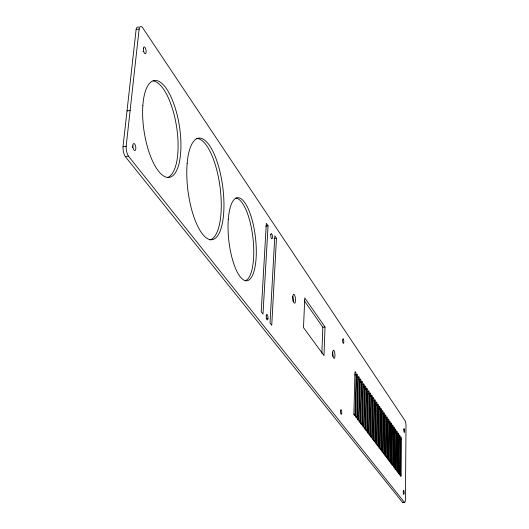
<?xml version="1.0" encoding="UTF-8"?>
<svg xmlns="http://www.w3.org/2000/svg" width="529" height="529" viewBox="0 0 529 529"><rect width="100%" height="100%" fill="white"/><g stroke="black" fill="none" stroke-linecap="round" stroke-linejoin="round"><path stroke-width="0.79" d="M401.121 475.062L401.458 439.52A1.964 0.43 86.1 0 0 401.028 437.033A1.964 0.43 86.1 0 0 400.565 438.25L400.222 473.872A1.99 0.436 86.4 0 0 400.651 476.364A1.99 0.436 86.4 0 0 401.121 475.062L399.891 475.135M395.626 467.795L396.029 431.776A1.99 0.443 86 0 0 395.593 429.244A1.99 0.443 86 0 0 395.11 430.461L394.694 466.565A2.023 0.45 86.4 0 0 395.137 469.097A2.023 0.45 86.4 0 0 395.626 467.795L394.376 467.867M397.014 469.633L397.405 433.734A1.984 0.436 86 0 0 396.968 431.214A1.984 0.436 86 0 0 396.486 432.431L396.089 468.41A2.01 0.45 86.4 0 0 396.532 470.936A2.01 0.45 86.4 0 0 397.014 469.633L395.771 469.706M398.397 471.458L398.767 435.678A1.977 0.436 86 0 0 398.33 433.172A1.977 0.436 86 0 0 397.861 434.382L397.477 470.241A2.004 0.443 86.4 0 0 397.92 472.761A2.004 0.443 86.4 0 0 398.397 471.458L397.153 471.531M399.765 473.27L400.116 437.609A1.971 0.43 86 0 0 399.686 435.109A1.971 0.43 86 0 0 399.216 436.326L398.853 472.066A1.997 0.436 86.4 0 0 399.289 474.566A1.997 0.436 86.4 0 0 399.765 473.27L398.529 473.336M391.387 462.187L391.844 425.805A2.017 0.45 85.9 0 0 391.394 423.233A2.017 0.45 85.9 0 0 390.898 424.456L390.428 460.924A2.043 0.463 86.3 0 0 390.878 463.497A2.043 0.463 86.3 0 0 391.387 462.187L390.118 462.26M392.809 464.072L393.252 427.809A2.01 0.45 86 0 0 392.802 425.256A2.01 0.45 86 0 0 392.313 426.473L391.863 462.822A2.037 0.456 86.3 0 0 392.313 465.381A2.037 0.456 86.3 0 0 392.809 464.072L391.546 464.145M394.647 429.799L394.224 465.943A2.03 0.456 86.3 0 1 393.728 467.246A2.03 0.456 86.3 0 1 393.285 464.7L393.715 428.477A1.997 0.443 86 0 1 394.204 427.253A1.997 0.443 86 0 1 394.647 429.799L393.404 429.879M385.568 454.497L386.104 417.612A2.05 0.469 85.9 0 0 385.641 414.994A2.05 0.469 85.9 0 0 385.125 416.217L384.576 453.194A2.076 0.476 86.3 0 0 385.046 455.813A2.076 0.476 86.3 0 0 385.568 454.497L384.279 454.576M387.036 456.448L387.559 419.682A2.037 0.463 85.9 0 0 387.102 417.083A2.037 0.463 85.9 0 0 386.587 418.3L386.058 455.152A2.07 0.476 86.3 0 0 386.52 457.757A2.07 0.476 86.3 0 0 387.036 456.448L385.76 456.52M388.498 458.372L388.994 421.739A2.03 0.456 85.9 0 0 388.544 419.147A2.03 0.456 85.9 0 0 388.035 420.37L387.526 457.089A2.063 0.469 86.3 0 0 387.988 459.688A2.063 0.469 86.3 0 0 388.498 458.372L387.221 458.451M389.946 460.29L390.428 423.782A2.023 0.456 85.9 0 0 389.979 421.203A2.023 0.456 85.9 0 0 389.476 422.42L388.98 459.013A2.05 0.463 86.3 0 0 389.437 461.599A2.05 0.463 86.3 0 0 389.946 460.29L388.676 460.362M381.072 448.559L381.674 411.291A2.07 0.476 85.8 0 0 381.204 408.639A2.07 0.476 85.8 0 0 380.675 409.863L380.06 447.223A2.103 0.489 86.2 0 0 380.536 449.881A2.103 0.489 86.2 0 0 381.072 448.559L379.776 448.638M382.586 450.556L383.161 413.414A2.063 0.476 85.8 0 0 382.698 410.775A2.063 0.476 85.8 0 0 382.169 411.998L381.581 449.227A2.096 0.483 86.2 0 0 382.05 451.872A2.096 0.483 86.2 0 0 382.586 450.556L381.29 450.635M384.08 452.533L384.636 415.523A2.056 0.469 85.9 0 0 384.18 412.891A2.056 0.469 85.9 0 0 383.657 414.114L383.082 451.217A2.083 0.483 86.2 0 0 383.551 453.849A2.083 0.483 86.2 0 0 384.08 452.533L382.791 452.612M376.469 442.475L377.131 404.811A2.096 0.489 85.8 0 0 376.655 402.119A2.096 0.489 85.8 0 0 376.106 403.349L375.431 441.1A2.129 0.503 86.2 0 0 375.914 443.798A2.129 0.503 86.2 0 0 376.469 442.475L375.154 442.555M378.017 444.519L378.658 406.986A2.09 0.489 85.8 0 0 378.182 404.308A2.09 0.489 85.8 0 0 377.64 405.538L376.985 443.157A2.123 0.496 86.2 0 0 377.468 445.841A2.123 0.496 86.2 0 0 378.017 444.519L376.708 444.598M379.551 446.549L380.172 409.148A2.083 0.483 85.8 0 0 379.703 406.484A2.083 0.483 85.8 0 0 379.167 407.707L378.533 445.2A2.109 0.496 86.2 0 0 379.009 447.871A2.109 0.496 86.2 0 0 379.551 446.549L378.248 446.628M371.748 436.227L372.476 398.165A2.123 0.503 85.7 0 0 371.993 395.434A2.123 0.503 85.7 0 0 371.424 396.664L370.677 434.818A2.156 0.516 86.1 0 0 371.173 437.556A2.156 0.516 86.1 0 0 371.748 436.227L370.412 436.313M373.335 438.329L374.043 400.4A2.116 0.503 85.7 0 0 373.56 397.682A2.116 0.503 85.7 0 0 372.998 398.912L372.277 436.928A2.149 0.509 86.1 0 0 372.766 439.652A2.149 0.509 86.1 0 0 373.335 438.329L372.006 438.409M374.909 440.406L375.597 402.615A2.103 0.496 85.7 0 0 375.114 399.911A2.103 0.496 85.7 0 0 374.558 401.141L373.858 439.024A2.136 0.509 86.2 0 0 374.347 441.735A2.136 0.509 86.2 0 0 374.909 440.406L373.586 440.492M366.901 429.819L367.701 391.348A2.149 0.516 85.6 0 0 367.205 388.577A2.149 0.516 85.6 0 0 366.623 389.813L365.804 428.378A2.182 0.529 86.1 0 0 366.306 431.155A2.182 0.529 86.1 0 0 366.901 429.819L365.552 429.912M368.528 431.975L369.308 393.642A2.142 0.509 85.7 0 0 368.812 390.885A2.142 0.509 85.7 0 0 368.237 392.115L367.443 430.54A2.176 0.522 86.1 0 0 367.946 433.304A2.176 0.522 86.1 0 0 368.528 431.975L367.186 432.061M370.141 434.111L370.902 395.91A2.129 0.509 85.7 0 0 370.406 393.173A2.129 0.509 85.7 0 0 369.837 394.403L369.07 432.689A2.162 0.522 86.1 0 0 369.566 435.44A2.162 0.522 86.1 0 0 370.141 434.111L368.806 434.197M361.922 423.246L362.801 384.358A2.176 0.529 85.6 0 0 362.292 381.548A2.176 0.529 85.6 0 0 361.697 382.778L360.798 421.758A2.209 0.542 86 0 0 361.314 424.582A2.209 0.542 86 0 0 361.922 423.246L360.56 423.339M363.595 425.455L364.448 386.706A2.169 0.529 85.6 0 0 363.945 383.909A2.169 0.529 85.6 0 0 363.35 385.145L362.484 423.987A2.202 0.536 86 0 0 362.993 426.791A2.202 0.536 86 0 0 363.595 425.455L362.239 425.547M365.255 427.65L366.081 389.04A2.162 0.522 85.6 0 0 365.579 386.256A2.162 0.522 85.6 0 0 364.997 387.486L364.15 426.189A2.189 0.536 86 0 0 364.66 428.979A2.189 0.536 86 0 0 365.255 427.65L363.906 427.736M356.817 416.495L357.769 377.177A2.209 0.542 85.5 0 0 357.254 374.327A2.209 0.542 85.5 0 0 356.639 375.557L355.66 414.967A2.242 0.555 85.9 0 0 356.189 417.831A2.242 0.555 85.9 0 0 356.817 416.495L355.435 416.587M358.536 418.763L359.462 379.591A2.195 0.542 85.5 0 0 358.946 376.754A2.195 0.542 85.5 0 0 358.338 377.984L357.392 417.249A2.228 0.555 86 0 0 357.915 420.099A2.228 0.555 86 0 0 358.536 418.763L357.161 418.856M360.236 421.011L361.142 381.984A2.189 0.536 85.5 0 0 360.626 379.161A2.189 0.536 85.5 0 0 360.024 380.391L359.105 419.517A2.222 0.549 86 0 0 359.621 422.347A2.222 0.549 86 0 0 360.236 421.011L358.867 421.104M355.085 414.2L356.063 374.744A2.215 0.549 85.5 0 0 355.541 371.874A2.215 0.549 85.5 0 0 354.919 373.11L353.921 412.66A2.248 0.562 85.9 0 0 354.45 415.543A2.248 0.562 85.9 0 0 355.085 414.2L353.696 414.3M325.018 327.001L323.993 355.567L303.494 327.616L304.777 297.953L325.018 327.001L322.822 327.2L304.373 300.869M321.863 353.306L322.822 327.2M276.462 238.242L271.754 325.256L270.028 323.054L274.809 235.802L276.462 238.242L274.048 238.513M268.058 225.837L262.999 314.074L261.207 311.786L266.345 223.304L268.058 225.837L265.604 226.114M136.118 29.498L139.14 29.002A7.895 2.85 79.5 0 1 142.499 27.508L405.181 420.912A4.331 0.926 85.9 0 1 406.014 425.812L405.432 499.098A5.244 1.137 86.6 0 1 404.506 502.457L402.662 502.55L125.28 156.551A8.1 3.174 81.1 0 1 123.012 146.725L136.118 29.498A7.889 2.87 79.5 0 1 138.691 27.224M404.506 502.457L128.421 156.134A8.107 3.161 81.1 0 1 126.16 146.302L139.14 29.002M127.013 110.951L130.121 110.501M123.012 146.725L126.16 146.302M125.28 156.551L128.421 156.134M266.087 318.438L267.958 318.266M354.701 374.849L356.063 374.744M356.407 377.283L357.769 377.177M358.107 379.696L359.462 379.591M359.786 382.09L361.142 381.984M361.459 384.457L362.801 384.358M363.106 386.805L364.448 386.706M364.745 389.139L366.081 389.04M366.372 391.447L367.701 391.348M367.986 393.735L369.308 393.642M369.579 396.009L370.902 395.91M371.166 398.258L372.476 398.165M372.733 400.493L374.043 400.4M374.287 402.708L375.597 402.615M375.835 404.903L377.131 404.811M377.369 407.079L378.658 406.986M378.883 409.234L380.172 409.148M380.391 411.377L381.674 411.291M381.885 413.499L383.161 413.414M383.366 415.609L384.636 415.523M384.834 417.698L386.104 417.612M386.289 419.768L387.559 419.682M387.737 421.825L388.994 421.739M389.172 423.861L390.428 423.782M390.594 425.885L391.844 425.805M392.002 427.888L393.252 427.809M394.793 431.856L396.029 431.776M396.168 433.813L397.405 433.734M397.537 435.757L398.767 435.678M398.892 437.688L400.116 437.609M400.241 439.599L401.458 439.52M292.643 296.372A4.497 1.303 84.5 0 1 293.092 301.623M332.463 352.426A4.1 1.084 85.3 0 1 332.787 356.348M196.689 138.439A51.201 17.589 82.5 0 1 220.09 187.332A51.201 17.589 82.5 0 1 209.815 239.921M132.488 146.619A3.564 1.389 81.1 0 1 132.667 147.717M143.108 51.313A3.491 1.27 79.7 0 1 143.147 51.835M153.126 80.937A48.985 17.933 81.1 0 1 176.752 127.925A48.985 17.933 81.1 0 1 167.204 177.579M403.085 502.239A5.237 1.144 86.6 0 1 402.662 502.55M235.901 198.038A41.765 13.476 83.5 0 1 253.007 238.381A41.765 13.476 83.5 0 1 245.119 280.846M266.219 315.906L266.497 318.656A2.757 0.853 84.7 0 0 267.37 319.893L267.575 319.761A2.757 0.853 84.7 0 0 267.958 318.385L267.978 317.711A2.757 0.853 84.7 0 0 267.681 315.648L267.489 315.105A2.757 0.853 84.7 0 0 266.219 315.906M143.405 48.351L143.372 48.813A3.491 1.263 79.8 0 0 145.244 53.779A3.491 1.263 79.8 0 0 145.753 49.071A3.491 1.263 79.8 0 0 143.465 47.934L143.405 48.351M132.924 145.21L132.878 145.693A3.571 1.375 81.2 0 0 134.849 150.567A3.571 1.375 81.2 0 0 135.398 145.508A3.571 1.375 81.2 0 0 132.984 144.748L132.924 145.21M403.766 494.179L403.647 494.066A1.984 0.43 86.6 0 1 403.25 492.023L403.25 491.514A1.984 0.43 86.6 0 1 403.62 490.238L403.739 490.357A1.984 0.43 86.6 0 1 404.13 492.4L404.136 492.902A1.984 0.43 86.6 0 1 403.766 494.179M343.268 339.036L343.136 338.877A2.275 0.582 85.1 0 0 342.666 341.529A2.275 0.582 85.1 0 0 343.671 343.01A2.275 0.582 85.1 0 0 343.394 339.248L343.268 339.036M332.754 352.096A4.1 1.078 85.2 0 0 334.11 358.364A4.1 1.078 85.2 0 0 334.645 352.38A4.1 1.078 85.2 0 0 332.754 352.096M403.799 429.416A1.937 0.417 86 0 0 404.315 432.424A1.937 0.417 86 0 0 404.54 429.66A1.937 0.417 86 0 0 403.799 429.416M292.854 296.233A4.497 1.296 84.5 0 0 294.455 303.21A4.497 1.296 84.5 0 0 295.149 296.776A4.497 1.296 84.5 0 0 292.854 296.233M340.511 410.775A2.334 0.608 85.9 0 0 341.245 414.333A2.334 0.608 85.9 0 0 341.575 410.914A2.334 0.608 85.9 0 0 340.511 410.775M187.16 163.335A51.234 17.503 82.5 0 0 211.203 239.756A51.234 17.503 82.5 0 0 217.736 163.64A51.234 17.503 82.5 0 0 187.16 163.335M142.837 105.787A49.018 17.841 81.2 0 0 168.771 177.453A49.018 17.841 81.2 0 0 173.763 103.624A49.018 17.841 81.2 0 0 142.837 105.787M270.815 234.512A2.691 0.807 83.6 0 0 271.747 238.844A2.691 0.807 83.6 0 0 272.276 235.273A2.691 0.807 83.6 0 0 270.815 234.512M228.316 219.145A41.784 13.404 83.5 0 0 246.673 280.773A41.784 13.404 83.5 0 0 251.526 217.789A41.784 13.404 83.5 0 0 228.316 219.145"/></g></svg>
